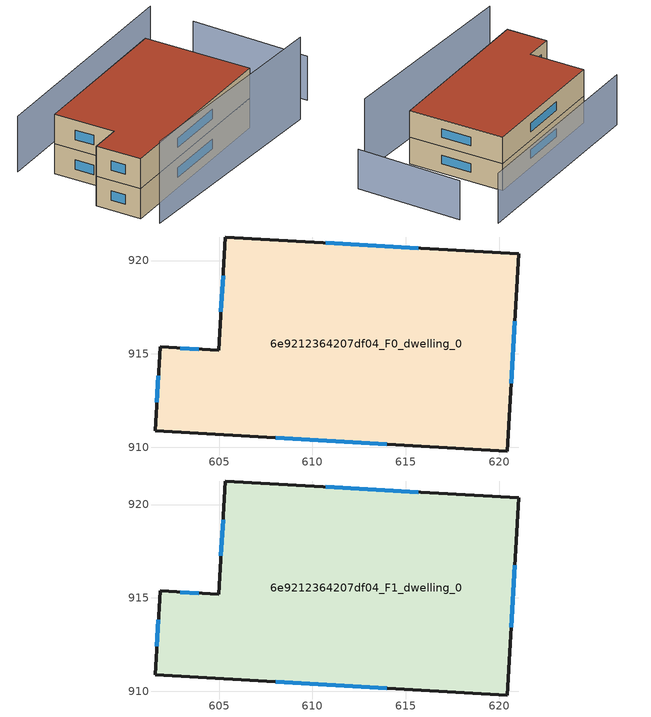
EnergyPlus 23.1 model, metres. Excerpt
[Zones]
6e9212364207df04_F0_dwelling_0
 floor ground (EU_floor_Construction): 621.05,920.36 620.45,909.8 601.58,910.88 601.83,915.37 604.98,915.19 605.33,921.26 z0
 wall outside (EU_wall_Construction): 605.33,921.26 604.98,915.19 601.83,915.37 601.58,910.88 620.45,909.8 621.05,920.36 605.33,921.26 z0:3
 window (EU_Window_Construction): 605.21,919.18 605.1,917.27 / 615.67,920.67 610.71,920.96 / 620.66,913.41 620.85,916.75 / 608.04,910.51 613.99,910.17 / 601.75,913.83 601.66,912.42 / 603.9,915.25 602.91,915.31 z1.03:1.97
6e9212364207df04_F1_dwelling_0
 floor to 6e9212364207df04_F0_dwelling_0 (EU_floor_Construction): 621.05,920.36 620.45,909.8 601.58,910.88 601.83,915.37 604.98,915.19 605.33,921.26 z3
 wall outside (EU_wall_Construction): 605.33,921.26 604.98,915.19 601.83,915.37 601.58,910.88 620.45,909.8 621.05,920.36 605.33,921.26 z3:6
 window (EU_Window_Construction): 605.21,919.18 605.1,917.27 / 615.67,920.67 610.71,920.96 / 620.66,913.41 620.85,916.75 / 608.04,910.51 613.99,910.17 / 601.75,913.83 601.66,912.42 / 603.9,915.25 602.91,915.31 z4.03:4.97
 roof outside (EU_roof_Construction): 620.45,909.8 621.05,920.36 605.33,921.26 604.98,915.19 601.83,915.37 601.58,910.88 z6
shading: 601.65,909.02 623.88,906.58 z0:8.2; 627.16,907.57 628.23,919.3 z0:4.4; 627.07,922.96 604.15,924.27 z0:5.6
[Building]
EU S2 Campaign: North Axis=0; Terrain=City; Solar Distribution=FullExterior
[Site:Location]
Cape.Town.Intl.AP: Latitude=-33.965; Longitude=18.602; Time Zone=2; Elevation=46
[SizingPeriod:WeatherFileDays]
AnnualSizingPeriod: Begin Month=1; Begin Day of Month=1; End Month=12; End Day of Month=31; Day of Week for Start Day=Monday; Use Weather File Daylight Saving Period=No; Use Weather File Rain and Snow Indicators=No
[MATERIAL]
EU_InternalMass_Material: Roughness=MediumRough; Thickness=0.1; Conductivity=1; Density=1800; Specific Heat=900; Thermal Absorptance=0.9; Solar Absorptance=0.7; Visible Absorptance=0.7
[MATERIAL:NOMASS] Roughness=MediumRough; Thermal Absorptance=0.9; Solar Absorptance=0.7; Visible Absorptance=0.7
Name | Thermal Resistance
EU_wall_NoMass | 0.493876
EU_roof_NoMass | 0.449382
EU_floor_NoMass | 1.25
[WINDOWMATERIAL:SIMPLEGLAZINGSYSTEM]
EU_Window_SimpleGlazing: UFactor=4.4; Solar Heat Gain Coefficient=0.85; Visible Transmittance=0.85
[CONSTRUCTION]
EU_wall_Construction: EU_wall_NoMass
EU_roof_Construction: EU_roof_NoMass
EU_floor_Construction: EU_floor_NoMass
EU_Window_Construction: EU_Window_SimpleGlazing
EU_InternalMass_Construction: EU_InternalMass_Material
[ZONE] Type=1; Multiplier=1; Ceiling Height=autocalculate; Volume=542.762; Floor Area=autocalculate; Part of Total Floor Area=Yes
6e9212364207df04_F0_dwelling_0; 6e9212364207df04_F1_dwelling_0
[INTERNALMASS] Construction=EU_InternalMass_Construction; Surface Area=180.921
Name | Zone or ZoneList
6e9212364207df04_F0_dwelling_0_EU_InternalMass | 6e9212364207df04_F0_dwelling_0
6e9212364207df04_F1_dwelling_0_EU_InternalMass | 6e9212364207df04_F1_dwelling_0
[OTHEREQUIPMENT] Fuel Type=Electricity; Design Level Calculation Method=Watts/Area; Power per Zone Floor Area=1; Fraction Latent=0; Fraction Radiant=0; Fraction Lost=0; Carbon Dioxide Generation Rate=0; EndUse Subcategory=EU_Step8_InternalGains
Name | Zone or ZoneList or Space or SpaceList | Schedule
EU_Step8_InternalGain_6e9212364207df04_F0_dwelling_0_f000 | 6e9212364207df04_F0_dwelling_0 | EU_Step8_GainSchedule_6e9212364207df04_F0_dwelling_0_f000
EU_Step8_InternalGain_6e9212364207df04_F1_dwelling_0_f000 | 6e9212364207df04_F1_dwelling_0 | EU_Step8_GainSchedule_6e9212364207df04_F1_dwelling_0_f000
[ZONEVENTILATION:DESIGNFLOWRATE] Schedule=EU_AlwaysOn; Design Flow Rate Calculation Method=AirChanges/Hour; Air Changes per Hour=0.64; Ventilation Type=Natural; Fan Pressure Rise=0; Fan Total Efficiency=1; Constant Term Coefficient=1; Temperature Term Coefficient=0; Velocity Term Coefficient=0; Velocity Squared Term Coefficient=0; Minimum Indoor Temperature=-100; Maximum Indoor Temperature=100; Delta Temperature=-100; Minimum Outdoor Temperature=-100; Maximum Outdoor Temperature=100; Maximum Wind Speed=40
Name | Zone or ZoneList or Space or SpaceList
EU_ConstantAir_6e9212364207df04_F0_dwelling_0 | 6e9212364207df04_F0_dwelling_0
EU_ConstantAir_6e9212364207df04_F1_dwelling_0 | 6e9212364207df04_F1_dwelling_0
[HVACTEMPLATE:THERMOSTAT] Constant Heating Setpoint=20; Constant Cooling Setpoint=50
EU_HeatOnly_6e9212364207df04_F0_dwelling_0; EU_HeatOnly_6e9212364207df04_F1_dwelling_0
[HVACTEMPLATE:ZONE:IDEALLOADSAIRSYSTEM] System Availability Schedule=EU_AlwaysOn; Maximum Heating Supply Air Temperature=50; Minimum Cooling Supply Air Temperature=13; Maximum Heating Supply Air Humidity Ratio=0.0156; Minimum Cooling Supply Air Humidity Ratio=0.0077; Heating Limit=NoLimit; Cooling Limit=NoLimit; Heating Availability Schedule=EU_AlwaysOn; Cooling Availability Schedule=EU_CoolingOff; Dehumidification Control Type=ConstantSensibleHeatRatio; Cooling Sensible Heat Ratio=0.7; Dehumidification Setpoint=60; Humidification Control Type=None; Humidification Setpoint=30; Outdoor Air Method=None; Outdoor Air Flow Rate per Person=0.00944; Outdoor Air Flow Rate per Zone Floor Area=0; Outdoor Air Flow Rate per Zone=0; Demand Controlled Ventilation Type=None; Outdoor Air Economizer Type=NoEconomizer; Heat Recovery Type=None; Sensible Heat Recovery Effectiveness=0.7; Latent Heat Recovery Effectiveness=0.65
Name | Template Thermostat
6e9212364207df04_F0_dwelling_0 | EU_HeatOnly_6e9212364207df04_F0_dwelling_0
6e9212364207df04_F1_dwelling_0 | EU_HeatOnly_6e9212364207df04_F1_dwelling_0
[SIZING:ZONE] Zone Cooling Design Supply Air Temperature Input Method=SupplyAirTemperature; Zone Cooling Design Supply Air Temperature=13; Zone Heating Design Supply Air Temperature Input Method=SupplyAirTemperature; Zone Heating Design Supply Air Temperature=50; Zone Cooling Design Supply Air Humidity Ratio=0.008; Zone Heating Design Supply Air Humidity Ratio=0.008; Cooling Design Air Flow Method=DesignDay; Cooling Design Air Flow Rate=0; Cooling Minimum Air Flow per Zone Floor Area=0.000762; Cooling Minimum Air Flow=0; Cooling Minimum Air Flow Fraction=0.2; Heating Design Air Flow Method=DesignDay; Heating Design Air Flow Rate=0; Heating Maximum Air Flow per Zone Floor Area=0.002032; Heating Maximum Air Flow=0.141576; Heating Maximum Air Flow Fraction=0.3; Account for Dedicated Outdoor Air System=No; Dedicated Outdoor Air System Control Strategy=NeutralSupplyAir; Dedicated Outdoor Air Low Setpoint Temperature for Design=autosize; Dedicated Outdoor Air High Setpoint Temperature for Design=autosize; Zone Load Sizing Method=Sensible Load Only No Latent Load; Zone Latent Cooling Design Supply Air Humidity Ratio Input Method=HumidityRatioDifference; Zone Cooling Design Supply Air Humidity Ratio Difference=0.005; Zone Latent Heating Design Supply Air Humidity Ratio Input Method=HumidityRatioDifference; Zone Humidification Design Supply Air Humidity Ratio Difference=0.005
6e9212364207df04_F0_dwelling_0; 6e9212364207df04_F1_dwelling_0
[SCHEDULE:CONSTANT]
Name | Hourly Value
EU_AlwaysOn | 1
EU_CoolingOff | 0
[SCHEDULE:FILE] Column Number=1; Rows to Skip at Top=0; Number of Hours of Data=8760; Column Separator=Comma; Interpolate to Timestep=No; Minutes per Item=60; Adjust Schedule for Daylight Savings=Yes
Name | File
EU_Step8_GainSchedule_6e9212364207df04_F0_dwelling_0_f000 | ../../schedules/6e9212364207df04/6e9212364207df04_F0_dwelling_0_f000_gain.csv
EU_Step8_GainSchedule_6e9212364207df04_F1_dwelling_0_f000 | ../../schedules/6e9212364207df04/6e9212364207df04_F1_dwelling_0_f000_gain.csv
